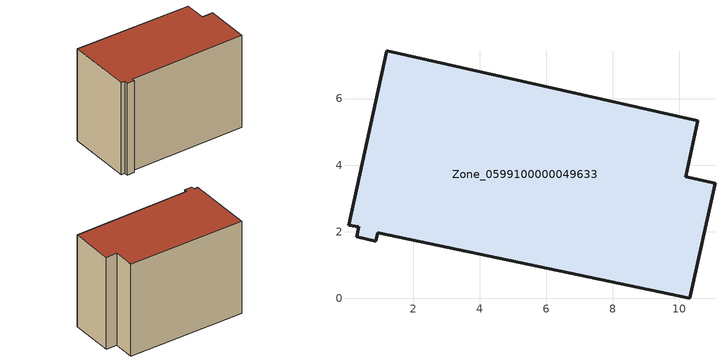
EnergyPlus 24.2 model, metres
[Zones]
Zone_0599100000049633
 floor ground (C_G): 10.19,3.65 11.07,3.46 10.31,0 0.94,1.97 0.88,1.72 0.31,1.85 0.37,2.14 0.06,2.2 1.21,7.44 10.56,5.33 z0
 wall outside (C_F): 10.56,5.33 1.21,7.44 0.06,2.2 0.37,2.14 0.31,1.85 0.88,1.72 0.94,1.97 10.31,0 11.07,3.46 10.19,3.65 10.56,5.33 z0:7.79
 roof outside (C_R): 0.31,1.85 0.88,1.72 0.94,1.97 10.31,0 11.07,3.46 10.19,3.65 10.56,5.33 1.21,7.44 0.06,2.2 0.37,2.14 z7.79
[BUILDING]
Pand.0599100000049633: North Axis=0; Terrain=City; Loads Convergence Tolerance Value=0.04; Temperature Convergence Tolerance Value=0.4; Solar Distribution=FullExterior; Maximum Number of Warmup Days=25; Minimum Number of Warmup Days=1
[Site:Location]
Rotterdam.The.Hague.AP_ZH_NLD Design_Conditions: Latitude=51.96; Longitude=4.45; Time Zone=1; Elevation=-4.5
[SITE:GROUNDTEMPERATURE:BUILDINGSURFACE]
18, 18, 18, 18, 18, 18, 18, 18, 18, 18, 18, 18
[MATERIAL] Thermal Absorptance=0.9; Solar Absorptance=0.7; Visible Absorptance=0.7
Name | Roughness | Thickness | Conductivity | Density | Specific Heat
G.TI.1975-1991 | MediumSmooth | 0.15 | 0.288461 | 540 | 1210
F.TI.1975-1991 | Rough | 0.3 | 0.230769 | 1920 | 840
R.TI.1975-1991 | MediumRough | 0.2 | 0.153846 | 1500 | 1000
[CONSTRUCTION]
C_G: G.TI.1975-1991
C_F: F.TI.1975-1991
C_R: R.TI.1975-1991
[ZONE]
Zone_0599100000049633: Type=1; Multiplier=1; Ceiling Height=Autocalculate; Volume=Autocalculate; Floor Area=autocalculate; Part of Total Floor Area=Yes
[ZONEINFILTRATION:DESIGNFLOWRATE]
Infil_Zone_0599100000049633: Zone or ZoneList or Space or SpaceList=Zone_0599100000049633; Schedule=AlwaysOn; Design Flow Rate Calculation Method=Flow/Area; Flow Rate per Floor Area=0.003; Constant Term Coefficient=1; Temperature Term Coefficient=0; Velocity Term Coefficient=0; Velocity Squared Term Coefficient=0
[HVACTEMPLATE:ZONE:IDEALLOADSAIRSYSTEM]
Zone_0599100000049633: Maximum Heating Supply Air Temperature=50; Minimum Cooling Supply Air Temperature=13; Maximum Heating Supply Air Humidity Ratio=0.0156; Minimum Cooling Supply Air Humidity Ratio=0.0077; Heating Limit=NoLimit; Cooling Limit=NoLimit; Dehumidification Control Type=ConstantSensibleHeatRatio; Cooling Sensible Heat Ratio=0.7; Dehumidification Setpoint=60; Humidification Control Type=None; Humidification Setpoint=30; Outdoor Air Method=None; Outdoor Air Flow Rate per Person=0.00944; Outdoor Air Flow Rate per Zone Floor Area=0; Outdoor Air Flow Rate per Zone=0; Demand Controlled Ventilation Type=None; Outdoor Air Economizer Type=NoEconomizer; Heat Recovery Type=None; Sensible Heat Recovery Effectiveness=0.7; Latent Heat Recovery Effectiveness=0.65
[ZONECONTROL:THERMOSTAT]
ThermostatControl_Zone_0599100000049633: Zone or ZoneList=Zone_0599100000049633; Control Type Schedule=DualSetpointControlType; Control 1=Thermostat_Zone_0599100000049633; Temperature Difference Between Cutout And Setpoint=0
[THERMOSTATSETPOINT:DUALSETPOINT]
Thermostat_Zone_0599100000049633: Heating Setpoint Temperature Schedule=HeatingSetpoint_Zone_0599100000049633; Cooling Setpoint Temperature Schedule=CoolingSetpoint_Zone_0599100000049633
[SCHEDULE:COMPACT]
HeatingSetpoint_Zone_0599100000049633: Through: 12/31, For: AllDays, Until: 24:00, 21
CoolingSetpoint_Zone_0599100000049633: Through: 12/31, For: AllDays, Until: 24:00, 24
DualSetpointControlType: Through: 12/31, For: AllDays, Until: 24:00, 4
AlwaysOn: Through: 12/31, For: AllDays, Until: 24:00, 1
